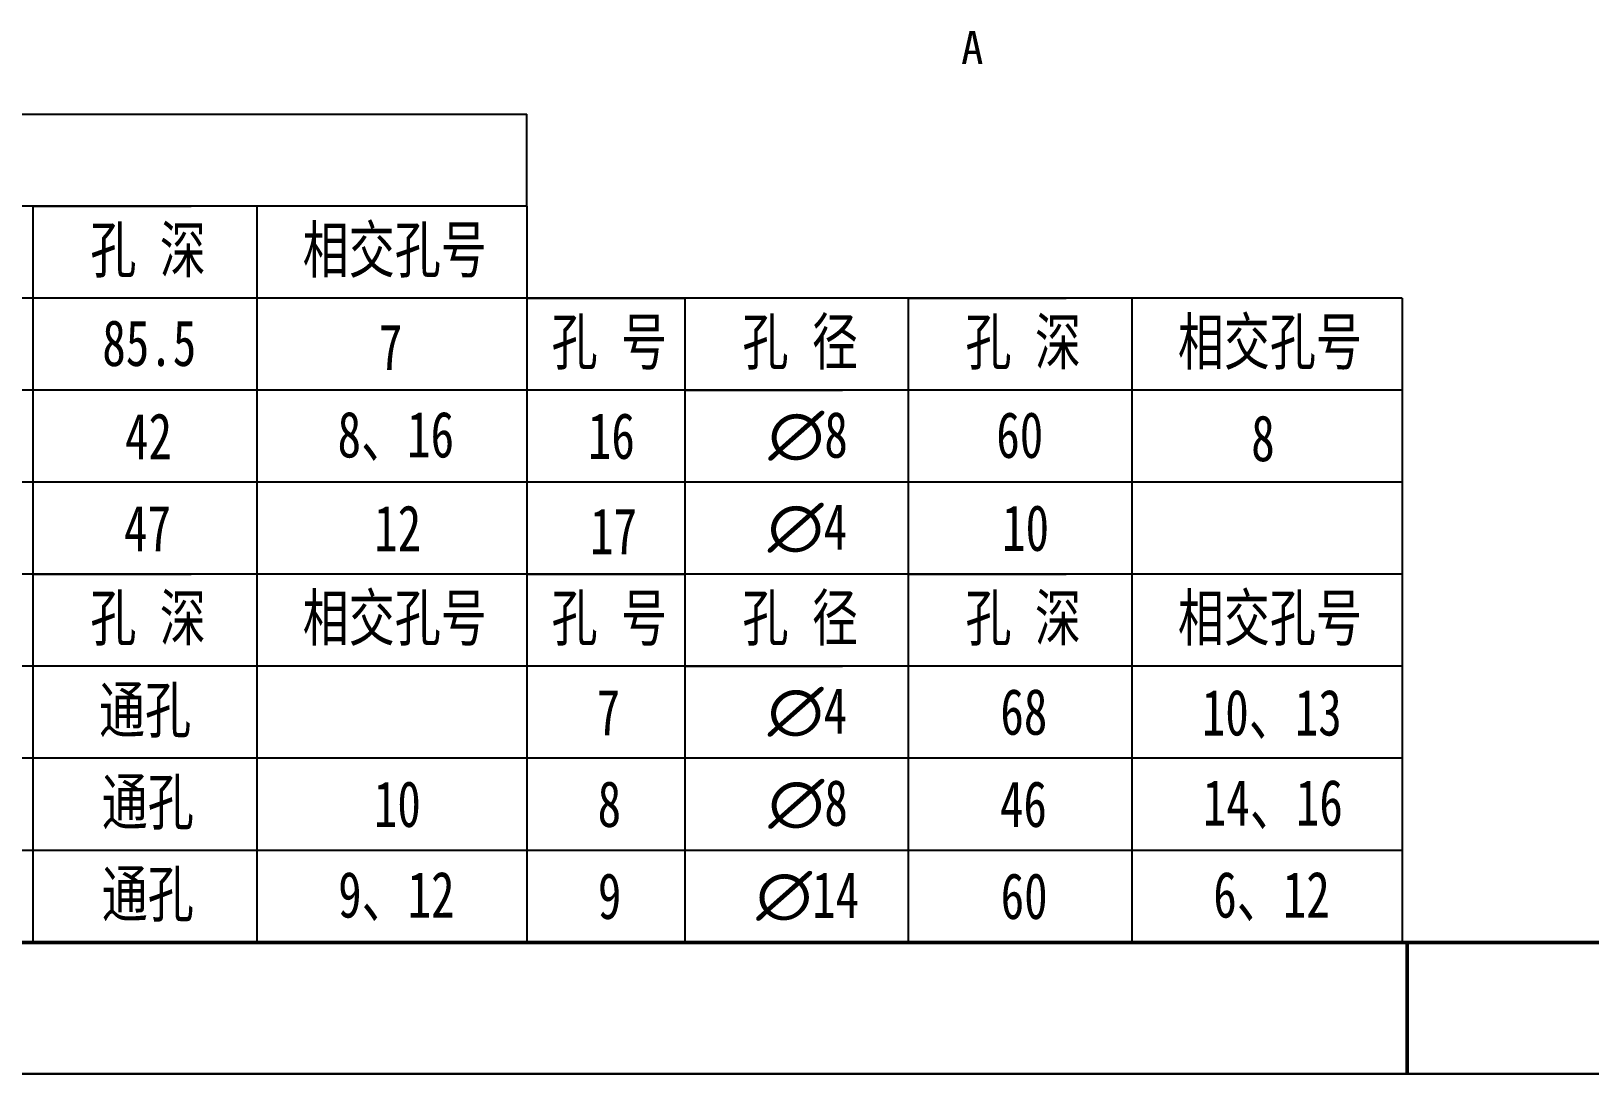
# Model space of a CAD drawing. Header units: millimetres. Extents: x 786 to 1206, y 249 to 546.
# Drawn here: x 891.2 to 1009.7, y 248.9 to 328.2 of the extents above; entities that cross this region are included whole.
import ezdxf

# ---------------------------------------------------------------- set-up
doc = ezdxf.new("R2010")
doc.units = ezdxf.units.MM
doc.layers.add('总内框线', color=7, linetype='Continuous', lineweight=50)
doc.layers.add('总外框线', color=7, linetype='Continuous', lineweight=30)

msp = doc.modelspace()

# ---------------------------------------------------------------- linework, layer by layer
for p, q in [((795.8448, 321.9074), (928.9281, 321.9074)), ((928.9281, 314.9074), (928.9281, 321.9074)), ((928.9281, 314.9074), (862.3864, 314.9074)), ((891.3864, 286.9074), (891.3864, 314.9074)), ((891.3864, 314.9074), (903.3864, 314.9074)), ((908.3864, 314.9074), (908.3864, 286.9074)), ((928.9281, 314.9074), (928.9281, 286.9074)), ((928.9281, 307.9074), (862.3864, 307.9074)), ((995.4698, 307.9074), (928.9281, 307.9074)), ((928.9281, 307.9074), (940.9281, 307.9074)), ((940.9281, 307.9074), (940.9281, 286.9074)), ((957.9281, 286.9074), (957.9281, 307.9074)), ((957.9281, 307.9074), (969.9281, 307.9074)), ((974.9281, 307.9074), (974.9281, 286.9074)), ((995.4698, 307.9074), (995.4698, 286.9074)), ((928.9281, 300.9074), (862.3864, 300.9074)), ((995.4698, 300.9074), (928.9281, 300.9074)), ((940.9281, 300.9074), (952.9281, 300.9074)), ((928.9281, 293.9074), (862.3864, 293.9074)), ((995.4698, 293.9074), (928.9281, 293.9074)), ((928.9281, 286.9074), (862.3864, 286.9074)), ((891.3864, 258.9074), (891.3864, 286.9074)), ((891.3864, 286.9074), (903.3864, 286.9074)), ((908.3864, 286.9074), (908.3864, 258.9074)), ((995.4698, 286.9074), (928.9281, 286.9074)), ((928.9281, 286.9074), (940.9281, 286.9074)), ((928.9281, 286.9074), (928.9281, 258.9074)), ((995.4698, 286.9074), (928.9281, 286.9074)), ((940.9281, 286.9074), (940.9281, 258.9074)), ((957.9281, 258.9074), (957.9281, 286.9074)), ((957.9281, 286.9074), (969.9281, 286.9074)), ((974.9281, 286.9074), (974.9281, 258.9074)), ((995.4698, 286.9074), (995.4698, 258.9074)), ((928.9281, 279.9074), (862.3864, 279.9074)), ((995.4698, 279.9074), (928.9281, 279.9074)), ((940.9281, 279.9074), (952.9281, 279.9074)), ((928.9281, 272.9074), (862.3864, 272.9074)), ((995.4698, 272.9074), (928.9281, 272.9074)), ((928.9281, 265.9074), (862.3864, 265.9074)), ((995.4698, 265.9074), (928.9281, 265.9074))]:
    msp.add_line(p, q)
at = {"layer": '总内框线'}
for p, q in [((1195.8448, 258.9074), (795.8448, 258.9074)), ((995.8448, 248.9074), (995.8448, 258.9074))]:
    msp.add_line(p, q, dxfattribs=at)
at = {"layer": '总外框线'}
msp.add_line((1205.8448, 248.9074), (785.8448, 248.9074), dxfattribs=at)

# ---------------------------------------------------------------- texts
for s, width, gutter_width, heights, insert, char_height, attachment_point in [('A', 15.985995, 28.4552, [0], (961.9349, 328.2169), 2.5, 1), ('\\pi4.3392;{\\fHYSWLongFangSong|b0|i0|c134|p2;孔 深}', 17, 17.5, [0], (891.3864, 311.4074), 3.5, 4), ('\\pi3.4862;{\\fHYSWLongFangSong|b0|i0|c134|p2;相交孔号}', 20.541652, 17.5, [0], (908.3864, 311.4074), 3.5, 4), ('\\pi5.2619;{\\fHYSWLongFangSong|b0|i0|c134|p2;85.5}', 17, 17.5, [0], (891.3762, 304.471), 3.5, 4), ('\\pi9.5684;{\\fHYSWLongFangSong|b0|i0|c134|p2;7}', 20.541652, 17.5, [0], (908.0969, 304.1842), 3.5, 4), ('\\pi1.8685;{\\fHYSWLongFangSong|b0|i0|c134|p2;孔 号}', 12, 17.5, [0], (928.9281, 304.4074), 3.5, 4), ('\\pi4.3832;{\\fHYSWLongFangSong|b0|i0|c134|p2;孔 径}', 17, 17.5, [0], (940.9281, 304.4074), 3.5, 4), ('\\pi4.3392;{\\fHYSWLongFangSong|b0|i0|c134|p2;孔 深}', 17, 17.5, [0], (957.9281, 304.4074), 3.5, 4), ('\\pi3.4862;{\\fHYSWLongFangSong|b0|i0|c134|p2;相交孔号}', 20.541652, 17.5, [0], (974.9281, 304.4074), 3.5, 4), ('\\pi6.9825;{\\fHYSWLongFangSong|b0|i0|c134|p2;42}', 17, 17.5, [0], (891.3864, 297.4074), 3.5, 4), ('\\pi6.1394;{\\fHYSWLongFangSong|b0|i0|c134|p2;8、16}', 20.541652, 17.5, [0], (908.3864, 297.4074), 3.5, 4), ('\\pi4.6318;{\\fHYSWLongFangSong|b0|i0|c134|p2;16}', 12, 17.5, [0], (928.9281, 297.4074), 3.5, 4), ('\\pi6.3535;{\\fISOCPEUR|b0|i0|c0|p34;∅\\fHYSWLongFangSong|b0|i0|c134|p2;8}', 17, 17.5, [0], (940.9281, 297.4074), 3.5, 4), ('\\pi7.0168;{\\fHYSWLongFangSong|b0|i0|c134|p2;60}', 17, 17.5, [0], (957.5944, 297.4803), 3.5, 4), ('\\pi7.871;{\\fHYSWLongFangSong|b0|i0|c134|p2;8}', 17, 17.5, [0], (976.1243, 297.2275), 3.5, 4), ('\\pi6.9042;{\\fHYSWLongFangSong|b0|i0|c134|p2;47}', 17, 17.5, [0], (891.3864, 290.4074), 3.5, 4), ('\\pi8.9247;{\\fHYSWLongFangSong|b0|i0|c134|p2;12}', 20.541652, 17.5, [0], (908.3864, 290.4074), 3.5, 4), ('{\\fHYSWLongFangSong|b0|i0|c134|p2;17}', 12, 17.5, [3.5], (933.7218, 290.1845), 3.5, 4), ('\\pi6.307;{\\fISOCPEUR|b0|i0|c0|p34;∅\\fHYSWLongFangSong|b0|i0|c134|p2;4}', 17, 17.5, [0], (940.9281, 290.4074), 3.5, 4), ('\\pi7.1269;{\\fHYSWLongFangSong|b0|i0|c134|p2;10}', 17, 17.5, [0], (957.9281, 290.4074), 3.5, 4), ('\\pi4.3392;{\\fHYSWLongFangSong|b0|i0|c134|p2;孔 深}', 17, 17.5, [0], (891.3864, 283.4074), 3.5, 4), ('\\pi3.4862;{\\fHYSWLongFangSong|b0|i0|c134|p2;相交孔号}', 20.541652, 17.5, [0], (908.3864, 283.4074), 3.5, 4), ('\\pi1.8685;{\\fHYSWLongFangSong|b0|i0|c134|p2;孔 号}', 12, 17.5, [0], (928.9281, 283.4074), 3.5, 4), ('\\pi4.3832;{\\fHYSWLongFangSong|b0|i0|c134|p2;孔 径}', 17, 17.5, [0], (940.9281, 283.4074), 3.5, 4), ('\\pi4.3392;{\\fHYSWLongFangSong|b0|i0|c134|p2;孔 深}', 17, 17.5, [0], (957.9281, 283.4074), 3.5, 4), ('\\pi3.4862;{\\fHYSWLongFangSong|b0|i0|c134|p2;相交孔号}', 20.541652, 17.5, [0], (974.9281, 283.4074), 3.5, 4), ('{\\fHYSWLongFangSong|b0|i0|c134|p2;通孔}', 17, 17.5, [0], (899.8864, 276.4074), 3.5, 5), ('\\pi5.2976;{\\fHYSWLongFangSong|b0|i0|c134|p2;7}', 12, 17.5, [0], (928.9281, 276.4074), 3.5, 4), ('\\pi6.307;{\\fISOCPEUR|b0|i0|c0|p34;∅\\fHYSWLongFangSong|b0|i0|c134|p2;4}', 17, 17.5, [0], (940.9281, 276.4074), 3.5, 4), ('\\pi7.0168;{\\fHYSWLongFangSong|b0|i0|c134|p2;68}', 17, 17.5, [0], (957.9042, 276.4231), 3.5, 4), ('\\pi5.4051;{\\fHYSWLongFangSong|b0|i0|c134|p2;10、13}', 20.541652, 17.5, [0], (974.8326, 276.2586), 3.5, 4), ('\\pi5.208;{\\fHYSWLongFangSong|b0|i0|c134|p2;通孔}', 17, 17.5, [0], (891.3864, 269.4074), 3.5, 4), ('\\pi8.8977;{\\fHYSWLongFangSong|b0|i0|c134|p2;10}', 20.541652, 17.5, [0], (908.3864, 269.4074), 3.5, 4), ('\\pi5.371;{\\fHYSWLongFangSong|b0|i0|c134|p2;8}', 12, 17.5, [3.5], (928.9281, 269.4074), 3.5, 4), ('\\pi6.3535;{\\fISOCPEUR|b0|i0|c0|p34;∅\\fHYSWLongFangSong|b0|i0|c134|p2;8}', 17, 17.5, [0], (940.9281, 269.4074), 3.5, 4), ('\\pi6.9605;{\\fHYSWLongFangSong|b0|i0|c134|p2;46}', 17, 17.5, [0], (957.9281, 269.4074), 3.5, 4), ('\\pi5.3929;{\\fHYSWLongFangSong|b0|i0|c134|p2;14、16}', 20.541652, 17.5, [0], (974.9281, 269.4074), 3.5, 4), ('\\pi5.208;{\\fHYSWLongFangSong|b0|i0|c134|p2;通孔}', 17, 17.5, [0], (891.3864, 262.4074), 3.5, 4), ('\\pi5.4283;{\\fISOCPEUR|b0|i0|c0|p34;∅\\fHYSWLongFangSong|b0|i0|c134|p2;14}', 17, 17.5, [0], (940.9281, 262.4074), 3.5, 4), ('\\pi6.181;{\\fHYSWLongFangSong|b0|i0|c134|p2;9、12}', 20.541652, 17.5, [0], (908.3864, 262.4074), 3.5, 4), ('\\pi5.3906;{\\fHYSWLongFangSong|b0|i0|c134|p2;9}', 12, 17.5, [0], (928.9281, 262.4074), 3.5, 4), ('\\pi7.0168;{\\fHYSWLongFangSong|b0|i0|c134|p2;60}', 17, 17.5, [0], (957.9281, 262.4074), 3.5, 4), ('\\pi6.1834;{\\fHYSWLongFangSong|b0|i0|c134|p2;6、12}', 20.541652, 17.5, [0], (974.9281, 262.4074), 3.5, 4)]:
    msp.add_mtext_dynamic_manual_height_columns(s, width=width, gutter_width=gutter_width, heights=heights, dxfattribs=dict(insert=insert, char_height=char_height, attachment_point=attachment_point))

doc.saveas('drawing.dxf')
